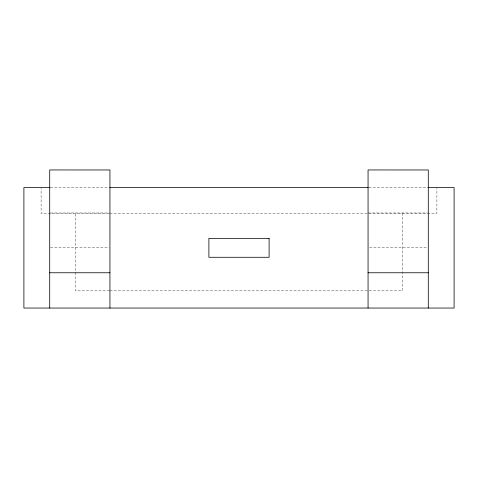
<?xml version="1.0" encoding="UTF-8"?>
<svg xmlns="http://www.w3.org/2000/svg" width="478" height="478" viewBox="0 0 478 478"><rect width="100%" height="100%" fill="white"/><g stroke="black" fill="none" stroke-linecap="round" stroke-linejoin="round"><path stroke-width="0.36" stroke-dasharray="2.39 1.79" d="M50.453 187.591L109.199 187.591M368.938 187.591L427.547 187.591M50.453 212.973L109.199 212.973M368.06 212.973L427.547 212.973M109.062 213.403L41.108 213.403L41.108 188.332M109.809 213.403L436.892 213.403L436.892 188.332M50.453 247.389L109.199 247.389M369.548 247.389L427.547 247.389M109.647 290.839L75.524 290.839L75.524 213.403M109.94 290.839L367.313 290.839M369.231 290.839L402.476 290.839L402.476 213.409"/><path stroke-width="0.72" d="M50.071 187.591L23.9 187.591L23.9 308.047L454.1 308.047L454.1 187.591L427.93 187.591M109.791 187.591L368.209 187.591M49.712 272.765L109.94 272.765M368.06 272.765L428.288 272.765M428.288 308.047L428.288 169.971L368.06 169.953L368.06 308.047M109.94 308.047L109.94 169.971L49.712 169.953L49.712 308.047M269.114 238.355L208.886 238.355L208.886 257.284L269.114 257.284L269.114 238.355"/></g></svg>
